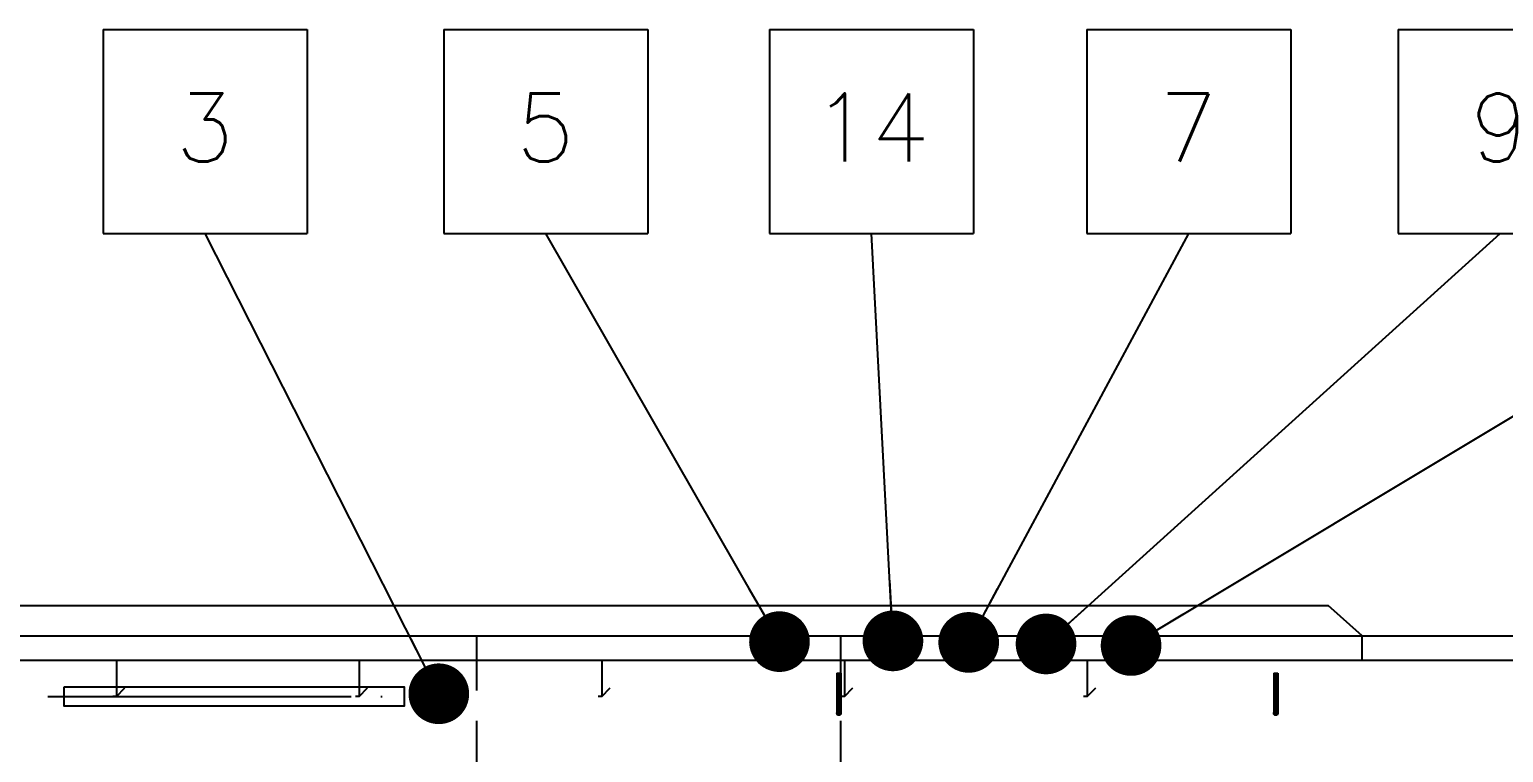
# Model space of a CAD drawing. Extents: x 1551 to 113148, y -1700 to 77018.
# Drawn here: x 10492 to 16566, y 30968 to 33947 of the extents above; entities that cross this region are included whole.
import ezdxf
from ezdxf.enums import TextEntityAlignment as Align

# ---------------------------------------------------------------- set-up
doc = ezdxf.new("R2010")
doc.units = 0
doc.header["$LTSCALE"] = 500
doc.header["$MEASUREMENT"] = 0
doc.linetypes.add('CENTER', pattern=[3, 2.5, -0.25, 0, -0.25])
doc.linetypes.add('DASHED', pattern=[0.75, 0.5, -0.25])
doc.layers.get('0').update_dxf_attribs({"linetype": 'CONTINUOUS'})
for name, color, linetype in [('M1CO1', 1, 'CONTINUOUS'), ('POSNR', 2, 'CONTINUOUS'), ('S0CO2', 2, 'CONTINUOUS'), ('SAFECO1', 1, 'CONTINUOUS')]:
    doc.layers.add(name, color=color, linetype=linetype)
doc.styles.add('ROMANS', font='romans', dxfattribs={"height": 100})
doc.dimstyles.get("Standard").update_dxf_attribs({"dimtxt": 2, "dimasz": 2.5, "dimexe": 1, "dimexo": 1, "dimgap": 1, "dimtad": 1, "dimdsep": 46, "dimtxsty": 'ROMANS', "dimcen": 0, "dimclrd": 1, "dimclre": 1, "dimclrt": 2, "dimadec": 0, "dimazin": 0, "dimtfac": 1, "dimtmove": 2, "dimatfit": 3, "dimfxl": 1, "dimtvp": 100, "dimtolj": 1, "dimarcsym": 0})

# ---------------------------------------------------------------- blocks, each defined once
blk = doc.blocks.new('DOT')
at = {"layer": 'SAFECO1', "color": 0, "linetype": 'ByBlock'}
blk.add_line((-0.5, 0), (-1, 0), dxfattribs=at)
at = {"layer": 'SAFECO1', "color": 0, "linetype": 'ByBlock', "const_width": 0.5}
blk.add_lwpolyline([(-0.25, 0, 1), (0.25, 0, 1)], format="xyb", close=True, dxfattribs=at)
blk = doc.blocks.new('POS_LUFTE')
at = {"layer": 'S0CO2'}
for p, q in [((-4.178, 3.881), (-4.178, -4.525)), ((-4.178, 3.881), (4.228, 3.881)), ((4.228, 3.881), (4.228, -4.525)), ((-4.178, -4.525), (4.228, -4.525))]:
    blk.add_line(p, q, dxfattribs=at)
at = {"layer": 'POSNR', "color": 2, "style": 'ROMANS'}
blk.add_attdef('POS', text='', height=2.81, dxfattribs=at).set_placement((0, -1.561), align=Align.CENTER)

msp = doc.modelspace()

# ---------------------------------------------------------------- linework, layer by layer
for p, q in [((7521.986, 31573.758), (15842.976, 31573.758)), ((15983.105, 31448.758), (15842.976, 31573.758)), ((7335.105, 31448.758), (17785.105, 31448.758)), ((13669.203, 31344.015), (13669.203, 31448.758)), ((15983.105, 31348.758), (15983.105, 31448.758)), ((7435.105, 31348.758), (15983.105, 31348.758)), ((15983.105, 31348.758), (22835.105, 31348.758)), ((13819.105, 31295.473), (13819.105, 31129.491)), ((13819.105, 31295.473), (13835.105, 31295.473)), ((13835.105, 31295.473), (13835.105, 31129.491)), ((15619.105, 31295.473), (15619.105, 31129.491)), ((15619.105, 31295.473), (15635.105, 31295.473)), ((15635.105, 31295.473), (15635.105, 31129.491)), ((10850.105, 31198.758), (10885.105, 31234.702)), ((11850.105, 31198.758), (11885.105, 31234.702)), ((12850.105, 31198.758), (12885.105, 31234.702)), ((13850.105, 31198.758), (13885.105, 31234.702)), ((14850.105, 31198.758), (14885.105, 31234.702)), ((10850.105, 31198.758), (10835.105, 31198.758)), ((11850.105, 31198.758), (11835.105, 31198.758)), ((12850.105, 31198.758), (12835.105, 31198.758)), ((13850.105, 31198.758), (13835.105, 31198.758)), ((14850.105, 31198.758), (14835.105, 31198.758))]:
    msp.add_line(p, q)
at = {"linetype": 'DASHED'}
for p, q in [((12335.105, 21848.758), (12335.105, 31448.758)), ((13835.105, 21848.758), (13835.105, 31448.758))]:
    msp.add_line(p, q, dxfattribs=at)
at = {"linetype": 'CENTER'}
for p, q in [((13827.105, 31295.473), (13827.105, 31121.491)), ((15627.105, 31295.473), (15627.105, 31121.491)), ((10567.643, 31198.976), (12081.769, 31198.976)), ((13835.105, 31129.491), (13819.105, 31129.491)), ((15635.105, 31129.491), (15619.105, 31129.491))]:
    msp.add_line(p, q, dxfattribs=at)
at = {"linetype": 'DASHED'}
for points in [[(10850.105, 31348.758), (10850.105, 31198.758)], [(11850.105, 31348.758), (11850.105, 31198.758)], [(12850.105, 31348.758), (12850.105, 31198.758)], [(13850.105, 31348.758), (13850.105, 31198.758)], [(14850.105, 31348.758), (14850.105, 31198.758)]]:
    msp.add_lwpolyline(points, dxfattribs=at)
msp.add_lwpolyline([(10635.105, 31238.976), (12035.105, 31238.976), (12035.105, 31158.976), (10635.105, 31158.976)], close=True)
for centre in [(13827.105, 31129.491), (15627.105, 31129.491)]:
    msp.add_circle(centre, 8)

# ---------------------------------------------------------------- block references
at = {"layer": 'M1CO1', "linetype": 'Continuous', "xscale": 100, "yscale": 100, "zscale": 100}
for p, values in [((11213.519, 33558.699), {'POS': '3'}), ((12617.2, 33558.699), {'POS': '5'}), ((13959.174, 33558.699), {'POS': '14'}), ((15266.05, 33558.699), {'POS': '7'}), ((16548.724, 33558.699), {'POS': '9'})]:
    msp.add_blockref('POS_LUFTE', p, dxfattribs=at).add_auto_attribs(values)

# ---------------------------------------------------------------- leaders
at = {"layer": 'M1CO1', "linetype": 'Continuous'}
for points in [[(12178.47, 31210.282), (11216.038, 33106.153)], [(13582.151, 31425.071), (12619.72, 33106.153)], [(14049.71, 31428.221), (13961.693, 33106.153)], [(14361.936, 31421.852), (15268.569, 33106.153)], [(14680.534, 31415.483), (16551.243, 33106.153)], [(15030.992, 31409.114), (17858.119, 33106.153)]]:
    msp.add_leader(points, dimstyle='Standard', override={"dimasz": 250, "dimgap": 100, "dimtad": 0, "dimldrblk": 'DOT'}, dxfattribs=at)

doc.saveas('drawing.dxf')
